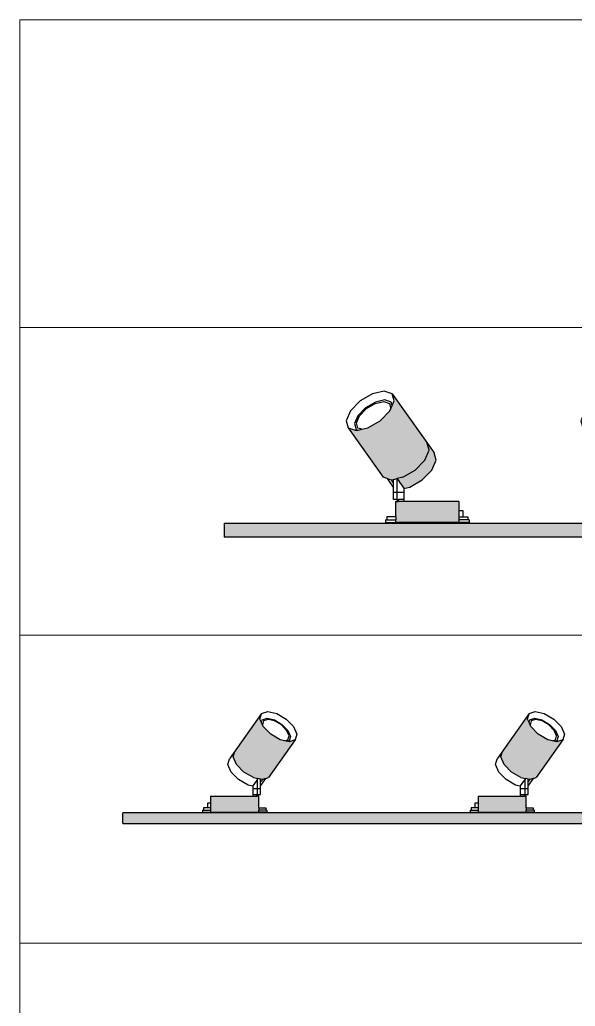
# Model space of a CAD drawing. Header units: millimetres. Extents: x 1464389 to 1998638, y -29162 to 256806.
# Drawn here: x 1821615 to 1822257, y 212248 to 213388 of the extents above; entities that cross this region are included whole.
import ezdxf

# ---------------------------------------------------------------- set-up
doc = ezdxf.new("R2010")
doc.units = ezdxf.units.MM
doc.header["$LTSCALE"] = 15
doc.layers.get('0').update_dxf_attribs({"lineweight": 5})
doc.layers.add('Edges', color=7, linetype='Continuous')
doc.layers.add('Hatch', color=252, linetype='Continuous', lineweight=15)

# ---------------------------------------------------------------- blocks, each defined once
blk = doc.blocks.new('Track Lighting fr')
at = {"layer": 'Hatch'}
h = blk.add_hatch(color=256, dxfattribs=at)
h.dxf.hatch_style = 1
h.paths.add_polyline_path([(5.248054120217326, 3.821727721436462), (2.748054120217326, 3.821727721436462), (2.748054120217326, 3.801727721439993), (2.994121091042521, 3.801727721439993), (3.08412110630131, 3.801727721439993), (3.494121075783732, 3.801727721439993), (3.584121136818888, 3.801727721439993), (3.994121136818888, 3.801727721439993), (4.084121136818888, 3.801727721439993), (4.494121136818888, 3.801727721439993), (4.584121136818888, 3.801727721439993), (4.994121014748576, 3.801727721439993), (5.084121014748575, 3.801727721439993), (5.248054120217326, 3.801727721439993)])
h = blk.add_hatch(color=219, dxfattribs=at)
h.dxf.hatch_style = 1
h.set_gradient(color1=(100, 33, 101), color2=(247, 242, 129), name='SPHERICAL')
h.paths.add_polyline_path([(5.248054120217326, 3.821727721436462), (2.748054120217326, 3.821727721436462), (2.748054120217326, 3.801727721439993), (2.994121091042521, 3.801727721439993), (3.08412110630131, 3.801727721439993), (3.494121075783732, 3.801727721439993), (3.584121136818888, 3.801727721439993), (3.994121136818888, 3.801727721439993), (4.084121136818888, 3.801727721439993), (4.494121136818888, 3.801727721439993), (4.584121136818888, 3.801727721439993), (4.994121014748576, 3.801727721439993), (5.084121014748575, 3.801727721439993), (5.248054120217326, 3.801727721439993)])
h = blk.add_hatch(color=219, dxfattribs=at)
h.dxf.hatch_style = 1
h.set_gradient(color1=(100, 33, 101), color2=(247, 242, 129), name='SPHERICAL')
h.paths.add_polyline_path([(3.08412110630131, 3.783727721439993), (3.08412110630131, 3.792727721439993), (3.08412110630131, 3.796727721439993), (3.08412110630131, 3.800727721439993), (2.994121091042521, 3.800727721439993), (2.994121091042521, 3.796727721439993), (2.994121091042521, 3.792727721439993), (2.994121091042521, 3.770727721439993), (2.997641091042521, 3.770727721439993), (3.08412110630131, 3.770727721439993)])
h.paths.add_polyline_path([(3.584121136818888, 3.792727721439993), (3.584121136818888, 3.796727721439993), (3.584121136818888, 3.800727721439993), (3.494121075783732, 3.800727721439993), (3.494121075783732, 3.796727721439993), (3.494121075783732, 3.792727721439993), (3.494121121560099, 3.792727721439993), (3.494121121560099, 3.770727721439993), (3.497641121560099, 3.770727721439993), (3.584121136818888, 3.770727721439993), (3.584121136818888, 3.783727721439993)])
h.paths.add_polyline_path([(4.084121136818888, 3.792727721439993), (4.084121136818888, 3.796727721439993), (4.084121136818888, 3.800727721439993), (3.994121136818888, 3.800727721439993), (3.994121136818888, 3.796727721439993), (3.994121136818888, 3.792727721439993), (3.994121121560099, 3.792727721439993), (3.994121121560099, 3.770727721439993), (3.997641121560099, 3.770727721439993), (4.084121136818888, 3.770727721439993), (4.084121136818888, 3.783727721439993)])
h.paths.add_polyline_path([(4.584121136818888, 3.792727721439993), (4.584121136818888, 3.796727721439993), (4.584121136818888, 3.800727721439993), (4.494121136818888, 3.800727721439993), (4.494121136818888, 3.796727721439993), (4.494121136818888, 3.792727721439993), (4.494121121560099, 3.792727721439993), (4.494121121560099, 3.770727721439993), (4.497641121560099, 3.770727721439993), (4.584121136818888, 3.770727721439993), (4.584121136818888, 3.783727721439993)])
h.paths.add_polyline_path([(5.084121014748575, 3.792727721439993), (5.084121014748575, 3.796727721439993), (5.084121014748575, 3.800727721439993), (4.994121014748576, 3.800727721439993), (4.994121014748576, 3.796727721439993), (4.994121014748576, 3.792727721439993), (4.994120999489786, 3.792727721439993), (4.994120999489786, 3.770727721439993), (4.997640999489786, 3.770727721439993), (5.084121014748575, 3.770727721439993), (5.084121014748575, 3.783727721439993)])
h = blk.add_hatch(color=219, dxfattribs=at)
h.dxf.hatch_style = 1
h.set_gradient(color1=(100, 33, 101), color2=(248, 215, 49), name='INVCYLINDER')
h.paths.add_polyline_path([(3.041799023781779, 3.697361975895559), (3.03558839145756, 3.711504111515676), (3.021799023781779, 3.725646247135794), (3.004125744973185, 3.735999007450735), (2.995714932595255, 3.737893691288626), (2.990903482043684, 3.738977561386563), (2.987304120217326, 3.739788382755911), (2.981572796975138, 3.737893691288626), (2.975841473732951, 3.735999007450735), (2.925841473732951, 3.665288329350149), (2.937304120217326, 3.66907769702593), (2.940112496059898, 3.668445060833307), (2.945134840447618, 3.66731368917595), (2.954125744973185, 3.665288329350149), (2.971799023781779, 3.654935561405813), (2.98558839145756, 3.640793425785696), (2.987066136967459, 3.637428474147596), (2.988920411235214, 3.633206134649375), (2.991799023781779, 3.626651290165579), (2.9887667667017, 3.616298537480032), (3.038766766701701, 3.687009215580618)])
h.paths.add_polyline_path([(3.535588421975138, 3.711504111515676), (3.521799054299357, 3.725646247135794), (3.504125775490763, 3.735999007450735), (3.495714963112833, 3.737893691288626), (3.490903512561263, 3.738977561386563), (3.487304150734904, 3.739788382755911), (3.481572827492716, 3.737893691288626), (3.475841504250529, 3.735999007450735), (3.425841504250529, 3.665288329350149), (3.437304150734904, 3.66907769702593), (3.440112526577476, 3.668445060833307), (3.445134870965196, 3.66731368917595), (3.454125775490763, 3.665288329350149), (3.471799054299357, 3.654935561405813), (3.485588421975138, 3.640793425785696), (3.487066167485037, 3.637428474147596), (3.488920441752792, 3.633206134649375), (3.491799054299357, 3.626651290165579), (3.488766797219279, 3.616298537480032), (3.538766797219279, 3.687009215580618), (3.541799054299357, 3.697361975895559)])
h.paths.add_polyline_path([(4.038766797219277, 3.687009215580616), (4.041799054299357, 3.697361975895559), (4.035588421975138, 3.711504111515676), (4.021799054299356, 3.725646247135794), (4.004125775490763, 3.735999007450735), (3.995714963112833, 3.737893691288626), (3.990903512561262, 3.738977561386563), (3.987304150734904, 3.739788382755911), (3.981572827492716, 3.737893691288626), (3.975841504250528, 3.735999007450735), (3.925841504250529, 3.665288329350149), (3.937304150734903, 3.66907769702593), (3.940112526577476, 3.668445060833307), (3.945134870965196, 3.66731368917595), (3.954125775490763, 3.665288329350149), (3.971799054299357, 3.654935561405813), (3.985588421975137, 3.640793425785696), (3.987066167485037, 3.637428474147596), (3.988920441752792, 3.633206134649375), (3.991799054299356, 3.626651290165579), (3.988766797219278, 3.616298537480032)])
h.paths.add_polyline_path([(4.541799054299357, 3.697361975895559), (4.535588421975138, 3.711504111515677), (4.521799054299358, 3.725646247135794), (4.504125775490763, 3.735999007450735), (4.495714963112833, 3.737893691288626), (4.490903512561262, 3.738977561386563), (4.487304150734904, 3.739788382755911), (4.481572827492716, 3.737893691288626), (4.475841504250528, 3.735999007450735), (4.425841504250529, 3.665288329350149), (4.437304150734903, 3.66907769702593), (4.440112526577476, 3.668445060833307), (4.445134870965196, 3.66731368917595), (4.454125775490763, 3.665288329350149), (4.471799054299357, 3.654935561405813), (4.485588421975137, 3.640793425785696), (4.487066167485037, 3.637428474147596), (4.488920441752792, 3.633206134649375), (4.491799054299356, 3.626651290165579), (4.488766797219278, 3.616298537480032), (4.538766797219277, 3.687009215580616)])
h.paths.add_polyline_path([(5.041798932229044, 3.697361975895559), (5.035588299904825, 3.711504111515676), (5.021798932229044, 3.725646247135794), (5.00412565342045, 3.735999007450735), (4.995714841042521, 3.737893691288626), (4.990903390490949, 3.738977561386563), (4.987304028664591, 3.739788382755911), (4.981572705422403, 3.737893691288626), (4.975841382180215, 3.735999007450735), (4.925841382180216, 3.665288329350149), (4.93730402866459, 3.66907769702593), (4.940112404507163, 3.668445060833307), (4.945134748894883, 3.66731368917595), (4.95412565342045, 3.665288329350149), (4.971798932229045, 3.654935561405813), (4.985588299904824, 3.640793425785696), (4.987066045414724, 3.637428474147596), (4.988920319682479, 3.633206134649375), (4.991798932229043, 3.626651290165579), (4.988766675148965, 3.616298537480032), (5.038766675148965, 3.687009215580616)])
at = {"layer": 'Edges'}
for p, q in [((5.248054120217326, 3.821727721436462), (2.748054120217326, 3.821727721436462)), ((5.248054120217326, 3.821727721436462), (5.248054120217326, 3.801727721439993)), ((4.084121136818888, 3.801727721439993), (4.494121136818888, 3.801727721439993)), ((4.479121136818888, 3.800727721439993), (4.494121136818888, 3.800727721439993)), ((4.479121136818888, 3.800727721439993), (4.494121136818888, 3.800727721439993)), ((4.479121152077677, 3.796727721439993), (4.479121152077677, 3.800727721439993)), ((4.494121136818888, 3.801727721439993), (4.494121136818888, 3.800727721439993)), ((4.494121136818888, 3.801727721439993), (4.584121136818888, 3.801727721439993)), ((4.494121136818888, 3.801727721439993), (4.494121136818888, 3.800727721439993)), ((4.494121136818888, 3.801727721439993), (4.584121136818888, 3.801727721439993)), ((4.494121136818888, 3.800727721439993), (4.494121136818888, 3.796727721439993)), ((4.584121136818888, 3.800727721439993), (4.494121136818888, 3.800727721439993)), ((4.494121136818888, 3.800727721439993), (4.494121136818888, 3.796727721439993)), ((4.584121136818888, 3.800727721439993), (4.494121136818888, 3.800727721439993)), ((4.584121136818888, 3.800727721439993), (4.584121136818888, 3.801727721439993)), ((4.584121136818888, 3.801727721439993), (4.994121014748576, 3.801727721439993)), ((4.584121136818888, 3.800727721439993), (4.584121136818888, 3.801727721439993)), ((4.584121136818888, 3.796727721439993), (4.584121136818888, 3.800727721439993)), ((4.599121136818888, 3.800727721439993), (4.584121136818888, 3.800727721439993)), ((4.584121136818888, 3.796727721439993), (4.584121136818888, 3.800727721439993)), ((4.599121136818888, 3.800727721439993), (4.584121136818888, 3.800727721439993)), ((4.599121136818888, 3.796727721439993), (4.599121136818888, 3.800727721439993)), ((4.979121014748576, 3.800727721439993), (4.994121014748576, 3.800727721439993)), ((4.979121014748575, 3.800727721439993), (4.994121014748576, 3.800727721439993)), ((4.979121030007364, 3.796727721439993), (4.979121030007364, 3.800727721439993)), ((4.994121014748576, 3.801727721439993), (4.994121014748576, 3.800727721439993)), ((4.994121014748576, 3.801727721439993), (5.084121014748575, 3.801727721439993)), ((4.994121014748576, 3.801727721439993), (4.994121014748576, 3.800727721439993)), ((4.994121014748576, 3.801727721439993), (5.084121014748575, 3.801727721439993)), ((4.994121014748576, 3.800727721439993), (4.994121014748576, 3.796727721439993)), ((5.084121014748575, 3.800727721439993), (4.994121014748576, 3.800727721439993)), ((4.994121014748576, 3.800727721439993), (4.994121014748576, 3.796727721439993)), ((5.084121014748575, 3.800727721439993), (4.994121014748576, 3.800727721439993)), ((5.084121014748575, 3.801727721439993), (5.248054120217326, 3.801727721439993)), ((5.084121014748575, 3.800727721439993), (5.084121014748575, 3.801727721439993)), ((5.084121014748575, 3.800727721439993), (5.084121014748575, 3.801727721439993)), ((5.084121014748575, 3.796727721439993), (5.084121014748575, 3.800727721439993)), ((5.099121014748576, 3.800727721439993), (5.084121014748575, 3.800727721439993)), ((5.084121014748575, 3.796727721439993), (5.084121014748575, 3.800727721439993)), ((5.099121014748575, 3.800727721439993), (5.084121014748575, 3.800727721439993)), ((5.099121014748575, 3.796727721439993), (5.099121014748575, 3.800727721439993)), ((4.479121136818888, 3.796727721439993), (4.494121136818888, 3.796727721439993)), ((4.479121136818888, 3.796727721439993), (4.494121136818888, 3.796727721439993)), ((4.494121136818888, 3.792727721439993), (4.481121136818888, 3.792727721439993)), ((4.494121136818888, 3.792727721439993), (4.481121136818889, 3.792727721439993)), ((4.481121152077677, 3.792727721439993), (4.481121152077677, 3.796727721439993)), ((4.494121121560099, 3.792727721439993), (4.494121121560099, 3.770727721439993)), ((4.494121136818888, 3.792727721439993), (4.494121136818888, 3.796727721439993)), ((4.494121136818888, 3.792727721439993), (4.494121136818888, 3.796727721439993)), ((4.584121136818888, 3.792727721439993), (4.584121136818888, 3.796727721439993)), ((4.599121136818888, 3.796727721439993), (4.584121136818888, 3.796727721439993)), ((4.584121136818888, 3.792727721439993), (4.584121136818888, 3.796727721439993)), ((4.599121136818888, 3.796727721439993), (4.584121136818888, 3.796727721439993)), ((4.584121136818888, 3.792727721439993), (4.590121136818889, 3.792727721439993)), ((4.584121136818888, 3.783727721439993), (4.584121136818888, 3.792727721439993)), ((4.584121136818888, 3.792727721439993), (4.590121136818888, 3.792727721439993)), ((4.584121136818888, 3.783727721439993), (4.590121136818888, 3.783727721439993)), ((4.584121136818888, 3.770727721439993), (4.584121136818888, 3.783727721439993)), ((4.590121136818889, 3.792727721439993), (4.597121136818888, 3.792727721439993)), ((4.590121136818888, 3.783727721439993), (4.590121136818888, 3.792727721439993)), ((4.590121136818888, 3.792727721439993), (4.597121136818888, 3.792727721439993)), ((4.597121136818888, 3.792727721439993), (4.597121136818888, 3.796727721439993)), ((4.979121014748576, 3.796727721439993), (4.994121014748576, 3.796727721439993)), ((4.979121014748575, 3.796727721439993), (4.994121014748576, 3.796727721439993)), ((4.994121014748576, 3.792727721439993), (4.981121014748576, 3.792727721439993)), ((4.994121014748576, 3.792727721439993), (4.981121014748576, 3.792727721439993)), ((4.981121030007364, 3.792727721439993), (4.981121030007364, 3.796727721439993)), ((4.994120999489786, 3.792727721439993), (4.994120999489786, 3.770727721439993)), ((4.994121014748576, 3.792727721439993), (4.994121014748576, 3.796727721439993)), ((4.994121014748576, 3.792727721439993), (4.994121014748576, 3.796727721439993)), ((5.084121014748575, 3.792727721439993), (5.084121014748575, 3.796727721439993)), ((5.099121014748576, 3.796727721439993), (5.084121014748575, 3.796727721439993)), ((5.084121014748575, 3.792727721439993), (5.084121014748575, 3.796727721439993)), ((5.099121014748575, 3.796727721439993), (5.084121014748575, 3.796727721439993)), ((5.084121014748575, 3.792727721439993), (5.090121014748576, 3.792727721439993)), ((5.084121014748575, 3.783727721439993), (5.084121014748575, 3.792727721439993)), ((5.084121014748575, 3.792727721439993), (5.090121014748575, 3.792727721439993)), ((5.084121014748575, 3.783727721439993), (5.090121014748575, 3.783727721439993)), ((5.084121014748575, 3.770727721439993), (5.084121014748575, 3.783727721439993)), ((5.090121014748576, 3.792727721439993), (5.097121014748575, 3.792727721439993)), ((5.090121014748575, 3.783727721439993), (5.090121014748575, 3.792727721439993)), ((5.090121014748575, 3.792727721439993), (5.097121014748575, 3.792727721439993)), ((5.097121014748575, 3.792727721439993), (5.097121014748575, 3.796727721439993)), ((4.490857068215371, 3.767727721439993), (4.490857068215372, 3.751799208334411)), ((4.496160367165567, 3.767727721439993), (4.490857068215372, 3.767727721439993)), ((4.494121121560099, 3.770727721439993), (4.498121121560098, 3.767727721439993)), ((4.494121121560099, 3.770727721439993), (4.497641121560099, 3.770727721439993)), ((4.496160367165567, 3.767727721439993), (4.496160367165567, 3.757222724186575)), ((4.496160367165567, 3.767727721439993), (4.498121121560098, 3.767727721439993)), ((4.497641121560099, 3.770727721439993), (4.498121121560098, 3.767727721439993)), ((4.584121136818888, 3.770727721439993), (4.497641121560099, 3.770727721439993)), ((4.505345959816935, 3.767727721439993), (4.498121121560098, 3.767727721439993)), ((4.505345959816935, 3.751513956660381), (4.505345959816935, 3.770727721439993)), ((4.990856946145058, 3.767727721439993), (4.990856946145059, 3.751799208334411)), ((4.996160245095254, 3.767727721439993), (4.990856946145059, 3.767727721439993)), ((4.994120999489786, 3.770727721439993), (4.998120999489785, 3.767727721439993)), ((4.994120999489786, 3.770727721439993), (4.997640999489786, 3.770727721439993)), ((4.996160245095254, 3.767727721439993), (4.996160245095254, 3.757222724186575)), ((4.996160245095254, 3.767727721439993), (4.998120999489785, 3.767727721439993)), ((4.997640999489786, 3.770727721439993), (4.998120999489785, 3.767727721439993)), ((5.084121014748575, 3.770727721439993), (4.997640999489786, 3.770727721439993)), ((5.005345837746622, 3.767727721439993), (4.998120999489785, 3.767727721439993)), ((5.005345837746622, 3.751513956660381), (5.005345837746622, 3.770727721439993)), ((4.481572827492716, 3.737893691288626), (4.490857068215372, 3.751023590431588)), ((4.488483079394096, 3.742263259159719), (4.490857068215372, 3.743653905779685)), ((4.490857068215372, 3.757222724186575), (4.496160367165567, 3.757222724186575)), ((4.490857068215372, 3.751799208334411), (4.490857068215372, 3.751023590431588)), ((4.490857068215372, 3.751023590431588), (4.490857068215372, 3.743653905779685)), ((4.490857068215372, 3.743653905779685), (4.490857068215372, 3.739222724186575)), ((4.496160367165567, 3.757222724186575), (4.496160367165567, 3.739222724186575)), ((4.496160367165567, 3.757222724186575), (4.505345959816935, 3.757222724186575)), ((4.497782304999223, 3.740817349760525), (4.499228215329424, 3.742862172638795)), ((4.499228215329424, 3.742862172638795), (4.505345959816935, 3.751513956660381)), ((4.505345959816935, 3.751513956660381), (4.505714978371622, 3.752035826908743)), ((4.505714978371622, 3.752035826908743), (4.514125775490763, 3.750141143070852)), ((4.514125775490763, 3.750141143070852), (4.531799054299356, 3.739788382755911)), ((4.981572705422403, 3.737893691288626), (4.990856946145059, 3.751023590431588)), ((4.988482957323783, 3.742263259159719), (4.990856946145059, 3.743653905779685)), ((4.990856946145059, 3.757222724186575), (4.996160245095254, 3.757222724186575)), ((4.990856946145059, 3.751799208334411), (4.990856946145059, 3.751023590431588)), ((4.990856946145059, 3.751023590431588), (4.990856946145059, 3.743653905779685)), ((4.990856946145059, 3.743653905779685), (4.990856946145059, 3.739222724186575)), ((4.996160245095254, 3.757222724186575), (4.996160245095254, 3.739222724186575)), ((4.996160245095254, 3.757222724186575), (5.005345837746622, 3.757222724186575)), ((4.99778218292891, 3.740817349760525), (4.999228093259111, 3.742862172638795)), ((4.999228093259111, 3.742862172638795), (5.005345837746622, 3.751513956660381)), ((5.005345837746622, 3.751513956660381), (5.005714856301309, 3.752035826908743)), ((5.005714856301309, 3.752035826908743), (5.01412565342045, 3.750141143070852)), ((5.01412565342045, 3.750141143070852), (5.031798932229044, 3.739788382755911)), ((4.425841504250529, 3.665288329350149), (4.475841504250528, 3.735999007450735)), ((4.481572827492716, 3.737893691288626), (4.475841504250528, 3.735999007450735)), ((4.481572827492716, 3.737893691288626), (4.487304150734904, 3.739788382755911)), ((4.487304150734904, 3.739788382755911), (4.487730105827629, 3.739692428665095)), ((4.487730105827629, 3.739692428665095), (4.488483079394096, 3.742263259159719)), ((4.487730105827629, 3.739692428665095), (4.490903512561262, 3.738977561386563)), ((4.490857068215372, 3.739222724186575), (4.490903512561262, 3.738977561386563)), ((4.490903512561262, 3.738977561386563), (4.495714963112833, 3.737893691288626)), ((4.495714963112833, 3.737893691288626), (4.49626482754788, 3.738671315843376)), ((4.504125775490763, 3.735999007450735), (4.495714963112833, 3.737893691288626)), ((4.49626482754788, 3.738671315843376), (4.496160367165567, 3.739222724186575)), ((4.49626482754788, 3.738671315843376), (4.497782304999223, 3.740817349760525)), ((4.504125775490763, 3.735999007450735), (4.521799054299357, 3.725646247135794)), ((4.521799054299357, 3.725646247135794), (4.535588421975138, 3.711504111515676)), ((4.531799054299356, 3.739788382755911), (4.545588421975138, 3.725646247135794)), ((4.545588421975138, 3.725646247135794), (4.551799054299357, 3.711504111515676)), ((4.925841382180216, 3.665288329350149), (4.975841382180215, 3.735999007450735)), ((4.981572705422403, 3.737893691288626), (4.975841382180215, 3.735999007450735)), ((4.981572705422403, 3.737893691288626), (4.987304028664591, 3.739788382755911)), ((4.987304028664591, 3.739788382755911), (4.987729983757316, 3.739692428665095)), ((4.987729983757316, 3.739692428665095), (4.988482957323783, 3.742263259159719)), ((4.987729983757316, 3.739692428665095), (4.990903390490949, 3.738977561386563)), ((4.990856946145059, 3.739222724186575), (4.990903390490949, 3.738977561386563)), ((4.990903390490949, 3.738977561386563), (4.995714841042521, 3.737893691288626)), ((4.995714841042521, 3.737893691288626), (4.996264705477567, 3.738671315843376)), ((5.00412565342045, 3.735999007450735), (4.995714841042521, 3.737893691288626)), ((4.996264705477567, 3.738671315843376), (4.996160245095254, 3.739222724186575)), ((4.996264705477567, 3.738671315843376), (4.99778218292891, 3.740817349760525)), ((5.00412565342045, 3.735999007450735), (5.021798932229044, 3.725646247135794)), ((5.021798932229044, 3.725646247135794), (5.035588299904825, 3.711504111515676)), ((5.031798932229044, 3.739788382755911), (5.045588299904825, 3.725646247135794)), ((5.045588299904825, 3.725646247135794), (5.051798932229044, 3.711504111515676)), ((4.535588421975138, 3.711504111515676), (4.541799054299357, 3.697361975895559)), ((4.551799054299357, 3.711504111515676), (4.548766797219279, 3.701151351200735)), ((5.035588299904825, 3.711504111515676), (5.041798932229044, 3.697361975895559)), ((5.051798932229044, 3.711504111515676), (5.048766675148966, 3.701151351200735)), ((4.488766797219278, 3.616298537480032), (4.548766797219279, 3.701151351200735)), ((4.541799054299357, 3.697361975895559), (4.538766797219278, 3.687009215580618)), ((4.988766675148965, 3.616298537480032), (5.048766675148966, 3.701151351200735)), ((5.041798932229044, 3.697361975895559), (5.038766675148965, 3.687009215580618)), ((4.425841504250529, 3.665288329350149), (4.437304150734903, 3.66907769702593)), ((4.437304150734903, 3.66907769702593), (4.440112526577476, 3.668445060833307)), ((4.925841382180216, 3.665288329350149), (4.93730402866459, 3.66907769702593)), ((4.93730402866459, 3.66907769702593), (4.940112404507163, 3.668445060833307)), ((4.42280924717045, 3.654935561405813), (4.425841504250529, 3.665288329350149)), ((4.429019879494669, 3.640793425785696), (4.42280924717045, 3.654935561405813)), ((4.434708233986856, 3.659178206669485), (4.437134030495645, 3.667460417973196)), ((4.439676739846232, 3.647864501225149), (4.434708233986856, 3.659178206669485)), ((4.437134030495645, 3.667460417973196), (4.440112526577476, 3.668445060833307)), ((4.43965104404545, 3.665500823246634), (4.437467831765177, 3.658046843754446)), ((4.437467831765177, 3.658046843754446), (4.441939480935098, 3.647864501225149)), ((4.445134870965196, 3.66731368917595), (4.43965104404545, 3.665500823246634)), ((4.440112526577476, 3.668445060833307), (4.445134870965196, 3.66731368917595)), ((4.445134870965196, 3.66731368917595), (4.454125775490763, 3.665288329350149)), ((4.454125775490763, 3.665288329350149), (4.471799054299357, 3.654935561405813)), ((4.471799054299357, 3.654935561405813), (4.485588421975137, 3.640793425785696)), ((4.922809125100137, 3.654935561405813), (4.925841382180216, 3.665288329350149)), ((4.929019757424356, 3.640793425785696), (4.922809125100137, 3.654935561405813)), ((4.934708111916543, 3.659178206669485), (4.937133908425333, 3.667460417973196)), ((4.939676617775919, 3.647864501225149), (4.934708111916543, 3.659178206669485)), ((4.937133908425333, 3.667460417973196), (4.940112404507163, 3.668445060833307)), ((4.939650921975137, 3.665500823246634), (4.937467709694864, 3.658046843754446)), ((4.937467709694864, 3.658046843754446), (4.941939358864786, 3.647864501225149)), ((4.945134748894883, 3.66731368917595), (4.939650921975137, 3.665500823246634)), ((4.940112404507163, 3.668445060833307), (4.945134748894883, 3.66731368917595)), ((4.945134748894883, 3.66731368917595), (4.95412565342045, 3.665288329350149)), ((4.95412565342045, 3.665288329350149), (4.971798932229044, 3.654935561405813)), ((4.971798932229044, 3.654935561405813), (4.985588299904824, 3.640793425785696)), ((4.44280924717045, 3.626651290165579), (4.429019879494669, 3.640793425785696)), ((4.450708233986857, 3.636550795780813), (4.439676739846232, 3.647864501225149)), ((4.441939480935098, 3.647864501225149), (4.451867825661662, 3.637682158695852)), ((4.464846844826701, 3.628268584477102), (4.450708233986857, 3.636550795780813)), ((4.451867825661662, 3.637682158695852), (4.464592572365763, 3.630228179203665)), ((4.484957257424357, 3.630228179203665), (4.487066167485037, 3.637428474147596)), ((4.485588421975137, 3.640793425785696), (4.487066167485037, 3.637428474147596)), ((4.487066167485037, 3.637428474147596), (4.488920441752792, 3.633206134649375)), ((4.488920441752792, 3.633206134649375), (4.487474270974161, 3.628268584477102)), ((4.488920441752792, 3.633206134649375), (4.491799054299356, 3.626651290165579)), ((4.942809125100137, 3.626651290165579), (4.929019757424356, 3.640793425785696)), ((4.950708111916544, 3.636550795780813), (4.939676617775919, 3.647864501225149)), ((4.941939358864786, 3.647864501225149), (4.951867703591349, 3.637682158695852)), ((4.964846722756388, 3.628268584477102), (4.950708111916544, 3.636550795780813)), ((4.951867703591349, 3.637682158695852), (4.96459245029545, 3.630228179203665)), ((4.984957135354044, 3.630228179203665), (4.987066045414724, 3.637428474147596)), ((4.985588299904824, 3.640793425785696), (4.987066045414724, 3.637428474147596)), ((4.987066045414724, 3.637428474147596), (4.988920319682479, 3.633206134649375)), ((4.988920319682479, 3.633206134649375), (4.987474148903848, 3.628268584477102)), ((4.988920319682479, 3.633206134649375), (4.991798932229043, 3.626651290165579)), ((4.460482525979044, 3.616298537480032), (4.44280924717045, 3.626651290165579)), ((4.477304150734904, 3.612509154545462), (4.460482525979044, 3.616298537480032)), ((4.464592572365763, 3.630228179203665), (4.476704144631388, 3.627499831425344)), ((4.478304150734903, 3.625237090336477), (4.464846844826701, 3.628268584477102)), ((4.476704144631388, 3.627499831425344), (4.484957257424357, 3.630228179203665)), ((4.488766797219278, 3.616298537480032), (4.477304150734904, 3.612509154545462)), ((4.487474270974161, 3.628268584477102), (4.478304150734903, 3.625237090336477)), ((4.491799054299356, 3.626651290165579), (4.488766797219278, 3.616298537480032)), ((4.960482403908731, 3.616298537480032), (4.942809125100137, 3.626651290165579)), ((4.977304028664591, 3.612509154545462), (4.960482403908731, 3.616298537480032)), ((4.96459245029545, 3.630228179203665), (4.976704022561075, 3.627499831425344)), ((4.97830402866459, 3.625237090336477), (4.964846722756388, 3.628268584477102)), ((4.976704022561075, 3.627499831425344), (4.984957135354044, 3.630228179203665)), ((4.988766675148965, 3.616298537480032), (4.977304028664591, 3.612509154545462)), ((4.987474148903848, 3.628268584477102), (4.97830402866459, 3.625237090336477)), ((4.991798932229043, 3.626651290165579), (4.988766675148965, 3.616298537480032))]:
    blk.add_line(p, q, dxfattribs=at)
blk = doc.blocks.new('251')
at = {"layer": 'Hatch'}
h = blk.add_hatch(color=219, dxfattribs=at)
h.dxf.hatch_style = 1
h.set_gradient(color1=(100, 33, 101), color2=(255, 255, 0), name='INVCYLINDER')
h.paths.add_polyline_path([(-158153.4003877062, 83386.07992234919), (-158153.4003877062, 83386.88487888128), (-158153.4003877062, 83387.24263733998), (-158153.4003877062, 83387.60039579775), (-158161.4499543849, 83387.60039579775), (-158161.4499543849, 83387.24263733998), (-158161.4499543849, 83386.88487888128), (-158161.4499543849, 83384.91720736027), (-158161.1351269409, 83384.91720736027), (-158153.4003877062, 83384.91720736027)])
h.paths.add_polyline_path([(-158123.3426791672, 83386.07992234919), (-158123.3426791672, 83386.88487888128), (-158123.3426791672, 83387.24263733998), (-158123.3426791672, 83387.60039579775), (-158131.39224994, 83387.60039579775), (-158131.39224994, 83387.24263733998), (-158131.39224994, 83386.88487888128), (-158131.392245844, 83386.88487888128), (-158131.392245844, 83384.91720736027), (-158131.0774184018, 83384.91720736027), (-158123.3426791672, 83384.91720736027)])
h.paths.add_polyline_path([(-158093.2849692591, 83386.88487888128), (-158093.2849692591, 83387.24263733998), (-158093.2849692591, 83387.60039579775), (-158101.3345345743, 83387.60039579775), (-158101.3345345743, 83387.24263733998), (-158101.3345345743, 83386.88487888128), (-158101.3345359378, 83386.88487888128), (-158101.3345359378, 83384.91720736027), (-158101.0197084956, 83384.91720736027), (-158093.2849692591, 83384.91720736027), (-158093.2849692591, 83386.07992234919)])
h.paths.add_polyline_path([(-158072.6184188873, 83389.47862770408), (-158183.4580894243, 83389.47862770408), (-158183.4580894243, 83387.68983541336), (-158162.7915458735, 83387.68983541336), (-158161.4499543849, 83387.68983541336), (-158153.4003877062, 83387.68983541336), (-158116.7301484477, 83387.68983541336), (-158101.3345413972, 83387.68983541336), (-158072.6184188873, 83387.68983541336)])
h.paths.add_polyline_path([(-158157.4568623626, 83377.42945645853), (-158157.1856584568, 83378.35540335346), (-158157.7411350161, 83379.62027051207), (-158158.9744507484, 83380.8851376716), (-158160.5551419947, 83381.81108456478), (-158161.3074018117, 83381.98054435756), (-158161.7377360947, 83382.07748528104), (-158162.0596616301, 83382.15000483161), (-158162.5722689722, 83381.98054435756), (-158163.0848763138, 83381.81108456478), (-158167.5568570439, 83375.48674876709), (-158166.5316423606, 83375.82566835172), (-158166.2804623079, 83375.76908561494), (-158165.8312657606, 83375.66789617017), (-158165.0271227229, 83375.48674876709), (-158163.4464314785, 83374.56080119219), (-158162.213115748, 83373.29593403172), (-158162.0809467603, 83372.99497405533), (-158161.9151011836, 83372.61732963752), (-158161.6576391868, 83372.03106687311), (-158161.9288430922, 83371.10512066167)])
h.paths.add_polyline_path([(-158127.3991538196, 83377.42945645927), (-158127.127949914, 83378.35540335346), (-158127.683426477, 83379.62027051207), (-158128.9167422093, 83380.8851376716), (-158130.4974334538, 83381.81108456478), (-158131.2496932689, 83381.98054435756), (-158131.6800275519, 83382.07748528104), (-158132.0019530901, 83382.1500048313), (-158132.5145604294, 83381.98054435756), (-158133.027167771, 83381.81108456478), (-158137.4991485029, 83375.48674876709), (-158136.4739338178, 83375.82566835172), (-158136.2227537651, 83375.76908561494), (-158135.7735572178, 83375.66789617017), (-158134.9694141839, 83375.48674876709), (-158133.3887229376, 83374.56080119219), (-158132.1554072071, 83373.29593403172), (-158132.0232382175, 83372.99497405533), (-158131.8573926426, 83372.61732963752), (-158131.5999306459, 83372.03106687311), (-158131.8711345512, 83371.10512066167)])
h.paths.add_polyline_path([(-158097.3414439122, 83377.42945646303), (-158097.0702400077, 83378.35540335346), (-158097.6257165708, 83379.62027051207), (-158098.8590323012, 83380.8851376716), (-158100.4397235475, 83381.81108456478), (-158101.1919833664, 83381.98054435756), (-158101.6223176494, 83382.07748528104), (-158101.9442431828, 83382.15000483165), (-158102.4568505231, 83381.98054435756), (-158102.9694578666, 83381.81108456478), (-158107.4414385967, 83375.48674876709), (-158106.4162239134, 83375.82566835172), (-158106.1650438607, 83375.76908561494), (-158105.7158473115, 83375.66789617017), (-158104.9117042776, 83375.48674876709), (-158103.3310130313, 83374.56080119219), (-158102.0976973027, 83373.29593403172), (-158101.9655283131, 83372.99497405533), (-158101.7996827364, 83372.61732963752), (-158101.5422207396, 83372.03106687311), (-158101.813424645, 83371.10512066167)])
h = blk.add_hatch(color=219, dxfattribs=at)
h.dxf.hatch_style = 1
h.set_gradient(color1=(100, 33, 101), color2=(255, 255, 0), name='INVCYLINDER')
h.paths.add_polyline_path([(-158158.0800546017, 83382.15000483207), (-158159.660745848, 83383.07595172524), (-158160.4130043015, 83383.2454115171), (-158160.4460091796, 83383.19873564318), (-158160.9931778871, 83382.42492341436), (-158161.1224995498, 83382.24203524366), (-158161.2582221497, 83382.05009479728), (-158161.3074018117, 83381.98054435756), (-158160.5551419947, 83381.81108456478), (-158158.9744507484, 83380.8851376716), (-158157.7411350161, 83379.62027051207), (-158157.1856584568, 83378.35540335346), (-158157.4568623626, 83377.42945645853), (-158156.5624662153, 83378.69432361983), (-158156.29126231, 83379.62027051207), (-158156.846738873, 83380.8851376716)])
h.paths.add_polyline_path([(-158126.7890303303, 83380.8851376716), (-158128.0223460626, 83382.15000483207), (-158129.603037307, 83383.07595172524), (-158130.3552957587, 83383.2454115171), (-158130.3883006368, 83383.19873564318), (-158130.9354693461, 83382.42492341436), (-158131.0647910088, 83382.24203524366), (-158131.2005136069, 83382.05009479728), (-158131.2496932689, 83381.98054435756), (-158130.4974334538, 83381.81108456478), (-158128.9167422093, 83380.8851376716), (-158127.683426477, 83379.62027051207), (-158127.127949914, 83378.35540335346), (-158127.3991538196, 83377.42945645927), (-158126.5047576725, 83378.69432361983), (-158126.2335537709, 83379.62027051207)])
h.paths.add_polyline_path([(-158097.9646361545, 83382.15000483207), (-158099.5453274008, 83383.07595172524), (-158100.2975858543, 83383.2454115171), (-158100.3305907324, 83383.19873564318), (-158100.8777594417, 83382.42492341436), (-158101.0070811026, 83382.24203524366), (-158101.1428037006, 83382.05009479728), (-158101.1919833664, 83381.98054435756), (-158100.4397235475, 83381.81108456478), (-158098.8590323012, 83380.8851376716), (-158097.6257165708, 83379.62027051207), (-158097.0702400077, 83378.35540335346), (-158097.3414439122, 83377.42945646303), (-158096.4470477682, 83378.69432361983), (-158096.1758438647, 83379.62027051207), (-158096.7313204259, 83380.8851376716)])
for p, q in [((-158072.6184188873, 83389.47862770408), (-158072.6184188873, 83387.68983541336)), ((-158183.4580894243, 83387.68983541336), (-158162.7915458735, 83387.68983541336)), ((-158152.0587934889, 83387.68983541336), (-158131.39224994, 83387.68983541336)), ((-158122.0010849461, 83387.68983541336), (-158101.3345413972, 83387.68983541336)), ((-158097.9478239194, 83387.68983541336), (-158072.6184188873, 83387.68983541336))]:
    blk.add_line(p, q)
at = {"layer": 'Edges'}
for p, q in [((-158072.6184188873, 83389.47862770408), (-158183.4580894243, 83389.47862770408)), ((-158183.4580894243, 83387.68983541336), (-158183.4580894243, 83389.47862770408)), ((-158183.4580894243, 83387.68983541336), (-158161.4499543849, 83387.68983541336)), ((-158162.7915458735, 83387.60039579775), (-158161.4499543849, 83387.60039579775)), ((-158162.7915458735, 83387.24263733998), (-158162.7915458735, 83387.60039579775)), ((-158162.7915458735, 83387.24263733998), (-158161.4499543849, 83387.24263733998)), ((-158162.6126666479, 83386.88487888128), (-158162.6126666479, 83387.24263733998)), ((-158161.4499543849, 83386.88487888128), (-158162.6126666479, 83386.88487888128)), ((-158161.4499543849, 83387.68983541336), (-158161.4499543849, 83387.60039579775)), ((-158161.4499543849, 83387.68983541336), (-158153.4003877062, 83387.68983541336)), ((-158161.4499543849, 83387.60039579775), (-158161.4499543849, 83387.24263733998)), ((-158153.4003877062, 83387.60039579775), (-158161.4499543849, 83387.60039579775)), ((-158161.4499543849, 83386.88487888128), (-158161.4499543849, 83387.24263733998)), ((-158161.4499543849, 83386.88487888128), (-158161.4499543849, 83384.91720736027)), ((-158153.4003877062, 83387.68983541336), (-158116.7301484477, 83387.68983541336)), ((-158153.4003877062, 83387.60039579775), (-158153.4003877062, 83387.68983541336)), ((-158153.4003877062, 83387.24263733998), (-158153.4003877062, 83387.60039579775)), ((-158152.0587934889, 83387.60039579775), (-158153.4003877062, 83387.60039579775)), ((-158153.4003877062, 83386.88487888128), (-158153.4003877062, 83387.24263733998)), ((-158152.0587934889, 83387.24263733998), (-158153.4003877062, 83387.24263733998)), ((-158153.4003877062, 83386.07992234919), (-158153.4003877062, 83386.88487888128)), ((-158153.4003877062, 83386.88487888128), (-158152.86375002, 83386.88487888128)), ((-158152.86375002, 83386.07992234919), (-158152.86375002, 83386.88487888128)), ((-158152.86375002, 83386.88487888128), (-158152.2376727164, 83386.88487888128)), ((-158152.2376727164, 83386.88487888128), (-158152.2376727164, 83387.24263733998)), ((-158152.0587934889, 83387.24263733998), (-158152.0587934889, 83387.60039579775)), ((-158132.7338386979, 83387.60039579775), (-158131.39224994, 83387.60039579775)), ((-158132.7338386979, 83387.24263733998), (-158131.39224994, 83387.24263733998)), ((-158132.7338373344, 83387.24263733998), (-158132.7338373344, 83387.60039579775)), ((-158131.39224994, 83386.88487888128), (-158132.5549594704, 83386.88487888128)), ((-158132.5549581051, 83386.88487888128), (-158132.5549581051, 83387.24263733998)), ((-158131.39224994, 83387.68983541336), (-158131.39224994, 83387.60039579775)), ((-158131.39224994, 83387.68983541336), (-158123.3426791672, 83387.68983541336)), ((-158131.39224994, 83387.60039579775), (-158131.39224994, 83387.24263733998)), ((-158123.3426791672, 83387.60039579775), (-158131.39224994, 83387.60039579775)), ((-158131.39224994, 83386.88487888128), (-158131.39224994, 83387.24263733998)), ((-158131.392245844, 83386.88487888128), (-158131.392245844, 83384.91720736027)), ((-158123.3426791672, 83387.60039579775), (-158123.3426791672, 83387.68983541336)), ((-158123.3426791672, 83387.24263733998), (-158123.3426791672, 83387.60039579775)), ((-158122.0010849461, 83387.60039579775), (-158123.3426791672, 83387.60039579775)), ((-158123.3426791672, 83386.88487888128), (-158123.3426791672, 83387.24263733998)), ((-158122.0010849461, 83387.24263733998), (-158123.3426791672, 83387.24263733998)), ((-158123.3426791672, 83386.07992234919), (-158123.3426791672, 83386.88487888128)), ((-158123.3426791672, 83386.88487888128), (-158122.8060414772, 83386.88487888128)), ((-158122.8060414772, 83386.07992234919), (-158122.8060414772, 83386.88487888128)), ((-158122.8060414772, 83386.88487888128), (-158122.1799641754, 83386.88487888128)), ((-158122.1799641754, 83387.24263733998), (-158122.1799641754, 83386.88487888128)), ((-158122.0010849461, 83387.24263733998), (-158122.0010849461, 83387.60039579775)), ((-158108.680577673, 83387.68983541336), (-158072.6184188873, 83387.68983541336)), ((-158102.6761287954, 83387.60039579775), (-158101.3345345743, 83387.60039579775)), ((-158102.6761287954, 83387.24263733998), (-158101.3345345743, 83387.24263733998)), ((-158102.6761274282, 83387.24263733998), (-158102.6761274282, 83387.60039579775)), ((-158101.3345345743, 83386.88487888128), (-158102.4972495642, 83386.88487888128)), ((-158102.4972482007, 83386.88487888128), (-158102.4972482007, 83387.24263733998)), ((-158101.3345359378, 83386.88487888128), (-158101.3345359378, 83384.91720736027)), ((-158101.3345345743, 83387.68983541336), (-158101.3345345743, 83387.60039579775)), ((-158101.3345345743, 83387.68983541336), (-158093.2849692591, 83387.68983541336)), ((-158101.3345345743, 83387.60039579775), (-158101.3345345743, 83387.24263733998)), ((-158093.2849692591, 83387.60039579775), (-158101.3345345743, 83387.60039579775)), ((-158101.3345345743, 83386.88487888128), (-158101.3345345743, 83387.24263733998)), ((-158093.2849692591, 83387.60039579775), (-158093.2849692591, 83387.68983541336)), ((-158093.2849692591, 83387.24263733998), (-158093.2849692591, 83387.60039579775)), ((-158091.9433750398, 83387.60039579775), (-158093.2849692591, 83387.60039579775)), ((-158093.2849692591, 83386.88487888128), (-158093.2849692591, 83387.24263733998)), ((-158091.9433750398, 83387.24263733998), (-158093.2849692591, 83387.24263733998)), ((-158093.2849692591, 83386.07992234919), (-158093.2849692591, 83386.88487888128)), ((-158093.2849692591, 83386.88487888128), (-158092.7483315729, 83386.88487888128)), ((-158092.7483315729, 83386.07992234919), (-158092.7483315729, 83386.88487888128)), ((-158092.7483315729, 83386.88487888128), (-158092.1222542692, 83386.88487888128)), ((-158092.1222542692, 83386.88487888128), (-158092.1222542692, 83387.24263733998)), ((-158091.9433750398, 83387.24263733998), (-158091.9433750398, 83387.60039579775)), ((-158153.4003877062, 83384.91720736027), (-158153.4003877062, 83386.07992234919)), ((-158153.4003877062, 83386.07992234919), (-158152.86375002, 83386.07992234919)), ((-158123.3426791672, 83386.07992234919), (-158122.8060414772, 83386.07992234919)), ((-158123.3426791672, 83384.91720736027), (-158123.3426791672, 83386.07992234919)), ((-158093.2849692591, 83386.07992234919), (-158092.7483315729, 83386.07992234919)), ((-158093.2849692591, 83384.91720736027), (-158093.2849692591, 83386.07992234919)), ((-158161.7418900579, 83384.64888851624), (-158161.7418900579, 83383.2242484428)), ((-158161.2675650455, 83384.64888851624), (-158161.7418900579, 83384.64888851624)), ((-158161.4499543849, 83384.91720736027), (-158161.0921959281, 83384.64888851624)), ((-158161.4499543849, 83384.91720736027), (-158161.1351269409, 83384.91720736027)), ((-158161.2675650455, 83384.64888851624), (-158161.2675650455, 83383.70932560973)), ((-158161.2675650455, 83384.64888851624), (-158161.0921959281, 83384.64888851624)), ((-158161.1351269409, 83384.91720736027), (-158161.0921959281, 83384.64888851624)), ((-158153.4003877062, 83384.91720736027), (-158161.1351269409, 83384.91720736027)), ((-158160.4460091796, 83384.64888851624), (-158161.0921959281, 83384.64888851624)), ((-158160.4460091796, 83383.19873564318), (-158160.4460091796, 83384.91720736027)), ((-158131.6841815189, 83384.64888851624), (-158131.6841815189, 83383.2242484428)), ((-158131.2098565046, 83384.64888851624), (-158131.6841815189, 83384.64888851624)), ((-158131.392245844, 83384.91720736027), (-158131.0344873872, 83384.64888851624)), ((-158131.392245844, 83384.91720736027), (-158131.0774184018, 83384.91720736027)), ((-158131.2098565046, 83384.64888851624), (-158131.2098565046, 83383.70932560973)), ((-158131.2098565046, 83384.64888851624), (-158131.0344873872, 83384.64888851624)), ((-158131.0774184018, 83384.91720736027), (-158131.0344873872, 83384.64888851624)), ((-158123.3426791672, 83384.91720736027), (-158131.0774184018, 83384.91720736027)), ((-158130.3883006368, 83384.64888851624), (-158131.0344873872, 83384.64888851624)), ((-158130.3883006368, 83383.19873564318), (-158130.3883006368, 83384.91720736027)), ((-158101.6264716107, 83384.64888851624), (-158101.6264716107, 83383.2242484428)), ((-158101.1521465983, 83384.64888851624), (-158101.6264716107, 83384.64888851624)), ((-158101.3345359378, 83384.91720736027), (-158100.9767774809, 83384.64888851624)), ((-158101.3345359378, 83384.91720736027), (-158101.0197084956, 83384.91720736027)), ((-158101.1521465983, 83384.64888851624), (-158101.1521465983, 83383.70932560973)), ((-158101.1521465983, 83384.64888851624), (-158100.9767774809, 83384.64888851624)), ((-158101.0197084956, 83384.91720736027), (-158100.9767774809, 83384.64888851624)), ((-158093.2849692591, 83384.91720736027), (-158101.0197084956, 83384.91720736027)), ((-158100.3305907324, 83384.64888851624), (-158100.9767774809, 83384.64888851624)), ((-158100.3305907324, 83383.19873564318), (-158100.3305907324, 83384.91720736027)), ((-158162.5722689722, 83381.98054435756), (-158161.7418900579, 83383.15487747546)), ((-158161.7418900579, 83383.70932560973), (-158161.2675650455, 83383.70932560973)), ((-158161.7418900579, 83383.2242484428), (-158161.7418900579, 83383.15487747546)), ((-158161.7418900579, 83383.15487747546), (-158161.7418900579, 83382.49573572073)), ((-158161.2675650455, 83383.70932560973), (-158161.2675650455, 83382.09941254742)), ((-158161.2675650455, 83383.70932560973), (-158160.4460091796, 83383.70932560973)), ((-158160.9931778871, 83382.42492341436), (-158160.4460091796, 83383.19873564318)), ((-158160.4460091796, 83383.19873564318), (-158160.4130043015, 83383.2454115171)), ((-158160.4130043015, 83383.2454115171), (-158159.660745848, 83383.07595172524)), ((-158159.660745848, 83383.07595172524), (-158158.0800546017, 83382.15000483207)), ((-158132.5145604294, 83381.98054435756), (-158131.6841815189, 83383.15487747546)), ((-158131.6841815189, 83383.70932560973), (-158131.2098565046, 83383.70932560973)), ((-158131.6841815189, 83383.2242484428), (-158131.6841815189, 83383.15487747546)), ((-158131.6841815189, 83383.15487747546), (-158131.6841815189, 83382.49573572073)), ((-158131.2098565046, 83383.70932560973), (-158131.2098565046, 83382.09941254742)), ((-158131.2098565046, 83383.70932560973), (-158130.3883006368, 83383.70932560973)), ((-158130.9354693461, 83382.42492341436), (-158130.3883006368, 83383.19873564318)), ((-158130.3883006368, 83383.19873564318), (-158130.3552957587, 83383.2454115171)), ((-158130.3552957587, 83383.2454115171), (-158129.603037307, 83383.07595172524)), ((-158129.603037307, 83383.07595172524), (-158128.0223460626, 83382.15000483207)), ((-158102.4568505231, 83381.98054435756), (-158101.6264716107, 83383.15487747546)), ((-158101.6264716107, 83383.70932560973), (-158101.1521465983, 83383.70932560973)), ((-158101.6264716107, 83383.2242484428), (-158101.6264716107, 83383.15487747546)), ((-158101.6264716107, 83383.15487747546), (-158101.6264716107, 83382.49573572073)), ((-158101.1521465983, 83383.70932560973), (-158101.1521465983, 83382.09941254742)), ((-158101.1521465983, 83383.70932560973), (-158100.3305907324, 83383.70932560973)), ((-158100.8777594417, 83382.42492341436), (-158100.3305907324, 83383.19873564318)), ((-158100.3305907324, 83383.19873564318), (-158100.2975858543, 83383.2454115171)), ((-158100.2975858543, 83383.2454115171), (-158099.5453274008, 83383.07595172524)), ((-158099.5453274008, 83383.07595172524), (-158097.9646361545, 83382.15000483207)), ((-158167.5568570439, 83375.48674876709), (-158163.0848763138, 83381.81108456478)), ((-158162.5722689722, 83381.98054435756), (-158163.0848763138, 83381.81108456478)), ((-158162.5722689722, 83381.98054435756), (-158162.0596616287, 83382.15000483207)), ((-158162.0596616287, 83382.15000483207), (-158162.02156437, 83382.1414227346)), ((-158162.02156437, 83382.1414227346), (-158161.9542187043, 83382.37135682348)), ((-158162.02156437, 83382.1414227346), (-158161.7377360947, 83382.07748528104)), ((-158161.9542187043, 83382.37135682348), (-158161.7418900579, 83382.49573572073)), ((-158161.7418900579, 83382.49573572073), (-158161.7418900579, 83382.09941254742)), ((-158161.7418900579, 83382.09941254742), (-158161.7377360947, 83382.07748528104)), ((-158161.7377360947, 83382.07748528104), (-158161.3074018117, 83381.98054435756)), ((-158161.3074018117, 83381.98054435756), (-158161.2582221497, 83382.05009479728)), ((-158160.5551419947, 83381.81108456478), (-158161.3074018117, 83381.98054435756)), ((-158161.2582221497, 83382.05009479728), (-158161.2675650455, 83382.09941254742)), ((-158161.2582221497, 83382.05009479728), (-158161.1224995498, 83382.24203524366)), ((-158161.1224995498, 83382.24203524366), (-158160.9931778871, 83382.42492341436)), ((-158160.5551419947, 83381.81108456478), (-158158.9744507484, 83380.8851376716)), ((-158158.0800546017, 83382.15000483207), (-158156.846738873, 83380.8851376716)), ((-158137.4991485029, 83375.48674876709), (-158133.027167771, 83381.81108456478)), ((-158132.5145604294, 83381.98054435756), (-158133.027167771, 83381.81108456478)), ((-158132.5145604294, 83381.98054435756), (-158132.0019530877, 83382.15000483207)), ((-158132.0019530877, 83382.15000483207), (-158131.963855831, 83382.1414227346)), ((-158131.963855831, 83382.1414227346), (-158131.8965101633, 83382.37135682348)), ((-158131.963855831, 83382.1414227346), (-158131.6800275519, 83382.07748528104)), ((-158131.8965101633, 83382.37135682348), (-158131.6841815189, 83382.49573572073)), ((-158131.6841815189, 83382.49573572073), (-158131.6841815189, 83382.09941254742)), ((-158131.6841815189, 83382.09941254742), (-158131.6800275519, 83382.07748528104)), ((-158131.6800275519, 83382.07748528104), (-158131.2496932689, 83381.98054435756)), ((-158131.2496932689, 83381.98054435756), (-158131.2005136069, 83382.05009479728)), ((-158130.4974334538, 83381.81108456478), (-158131.2496932689, 83381.98054435756)), ((-158131.2005136069, 83382.05009479728), (-158131.2098565046, 83382.09941254742)), ((-158131.2005136069, 83382.05009479728), (-158131.0647910088, 83382.24203524366)), ((-158131.0647910088, 83382.24203524366), (-158130.9354693461, 83382.42492341436)), ((-158130.4974334538, 83381.81108456478), (-158128.9167422093, 83380.8851376716)), ((-158128.0223460626, 83382.15000483207), (-158126.7890303303, 83380.8851376716)), ((-158107.4414385967, 83375.48674876709), (-158102.9694578666, 83381.81108456478)), ((-158102.4568505231, 83381.98054435756), (-158102.9694578666, 83381.81108456478)), ((-158102.4568505231, 83381.98054435756), (-158101.9442431815, 83382.15000483207)), ((-158101.9442431815, 83382.15000483207), (-158101.9061459228, 83382.1414227346)), ((-158101.9061459228, 83382.1414227346), (-158101.8388002571, 83382.37135682348)), ((-158101.9061459228, 83382.1414227346), (-158101.6223176494, 83382.07748528104)), ((-158101.8388002571, 83382.37135682348), (-158101.6264716107, 83382.49573572073)), ((-158101.6264716107, 83382.49573572073), (-158101.6264716107, 83382.09941254742)), ((-158101.6264716107, 83382.09941254742), (-158101.6223176494, 83382.07748528104)), ((-158101.6223176494, 83382.07748528104), (-158101.1919833664, 83381.98054435756)), ((-158101.1919833664, 83381.98054435756), (-158101.1428037006, 83382.05009479728)), ((-158100.4397235475, 83381.81108456478), (-158101.1919833664, 83381.98054435756)), ((-158101.1428037006, 83382.05009479728), (-158101.1521465983, 83382.09941254742)), ((-158101.1428037006, 83382.05009479728), (-158101.0070811026, 83382.24203524366)), ((-158101.0070811026, 83382.24203524366), (-158100.8777594417, 83382.42492341436)), ((-158100.4397235475, 83381.81108456478), (-158098.8590323012, 83380.8851376716)), ((-158097.9646361545, 83382.15000483207), (-158096.7313204259, 83380.8851376716)), ((-158158.9744507484, 83380.8851376716), (-158157.7411350161, 83379.62027051207)), ((-158156.846738873, 83380.8851376716), (-158156.29126231, 83379.62027051207)), ((-158128.9167422093, 83380.8851376716), (-158127.683426477, 83379.62027051207)), ((-158126.7890303303, 83380.8851376716), (-158126.2335537709, 83379.62027051207)), ((-158098.8590323012, 83380.8851376716), (-158097.6257165708, 83379.62027051207)), ((-158096.7313204259, 83380.8851376716), (-158096.1758438647, 83379.62027051207)), ((-158157.7411350161, 83379.62027051207), (-158157.1856584568, 83378.35540335346)), ((-158156.29126231, 83379.62027051207), (-158156.5624662153, 83378.69432361983)), ((-158127.683426477, 83379.62027051207), (-158127.127949914, 83378.35540335346)), ((-158126.2335537709, 83379.62027051207), (-158126.5047576725, 83378.69432361983)), ((-158097.6257165708, 83379.62027051207), (-158097.0702400077, 83378.35540335346)), ((-158096.1758438647, 83379.62027051207), (-158096.4470477682, 83378.69432361983)), ((-158161.9288430922, 83371.10512066167), (-158156.5624662153, 83378.69432361983)), ((-158157.1856584568, 83378.35540335346), (-158157.4568623621, 83377.42945646029)), ((-158131.8711345512, 83371.10512066167), (-158126.5047576725, 83378.69432361983)), ((-158127.127949914, 83378.35540335346), (-158127.3991538193, 83377.42945646029)), ((-158101.813424645, 83371.10512066167), (-158096.4470477682, 83378.69432361983)), ((-158097.0702400077, 83378.35540335346), (-158097.3414439131, 83377.42945646029)), ((-158167.8280609474, 83374.56080119219), (-158167.5568570439, 83375.48674876709)), ((-158167.5568570439, 83375.48674876709), (-158166.5316423606, 83375.82566835172)), ((-158166.7638201527, 83374.94026174955), (-158166.5468578488, 83375.68101953715)), ((-158166.5468578488, 83375.68101953715), (-158166.2804623079, 83375.76908561494)), ((-158166.5316423606, 83375.82566835172), (-158166.2804623079, 83375.76908561494)), ((-158166.3217371274, 83375.5057541402), (-158166.5170027893, 83374.83907308616)), ((-158165.8312657606, 83375.66789617017), (-158166.3217371274, 83375.5057541402)), ((-158166.2804623079, 83375.76908561494), (-158165.8312657606, 83375.66789617017)), ((-158165.8312657606, 83375.66789617017), (-158165.0271227229, 83375.48674876709)), ((-158165.0271227229, 83375.48674876709), (-158163.4464314785, 83374.56080119219)), ((-158137.7703524083, 83374.56080119219), (-158137.4991485029, 83375.48674876709)), ((-158137.4991485029, 83375.48674876709), (-158136.4739338178, 83375.82566835172)), ((-158136.7061116118, 83374.94026174955), (-158136.489149306, 83375.68101953715)), ((-158136.489149306, 83375.68101953715), (-158136.2227537651, 83375.76908561494)), ((-158136.4739338178, 83375.82566835172), (-158136.2227537651, 83375.76908561494)), ((-158136.2640285846, 83375.5057541402), (-158136.4592942502, 83374.83907308616)), ((-158135.7735572178, 83375.66789617017), (-158136.2640285846, 83375.5057541402)), ((-158136.2227537651, 83375.76908561494), (-158135.7735572178, 83375.66789617017)), ((-158135.7735572178, 83375.66789617017), (-158134.9694141839, 83375.48674876709)), ((-158134.9694141839, 83375.48674876709), (-158133.3887229376, 83374.56080119219)), ((-158107.712642502, 83374.56080119219), (-158107.4414385967, 83375.48674876709)), ((-158107.4414385967, 83375.48674876709), (-158106.4162239134, 83375.82566835172)), ((-158106.6484017055, 83374.94026174955), (-158106.4314394016, 83375.68101953715)), ((-158106.4314394016, 83375.68101953715), (-158106.1650438607, 83375.76908561494)), ((-158106.4162239134, 83375.82566835172), (-158106.1650438607, 83375.76908561494)), ((-158106.2063186802, 83375.5057541402), (-158106.401584344, 83374.83907308616)), ((-158105.7158473115, 83375.66789617017), (-158106.2063186802, 83375.5057541402)), ((-158106.1650438607, 83375.76908561494), (-158105.7158473115, 83375.66789617017)), ((-158105.7158473115, 83375.66789617017), (-158104.9117042776, 83375.48674876709)), ((-158104.9117042776, 83375.48674876709), (-158103.3310130313, 83374.56080119219)), ((-158167.2725843862, 83373.29593403172), (-158167.8280609474, 83374.56080119219)), ((-158166.3194389045, 83373.92836829554), (-158166.7638201527, 83374.94026174955)), ((-158166.5170027893, 83374.83907308616), (-158166.1170602124, 83373.92836829554)), ((-158163.4464314785, 83374.56080119219), (-158162.213115748, 83373.29593403172)), ((-158137.2148758452, 83373.29593403172), (-158137.7703524083, 83374.56080119219)), ((-158136.2617303617, 83373.92836829554), (-158136.7061116118, 83374.94026174955)), ((-158136.4592942502, 83374.83907308616), (-158136.0593516733, 83373.92836829554)), ((-158133.3887229376, 83374.56080119219), (-158132.1554072071, 83373.29593403172)), ((-158107.157165939, 83373.29593403172), (-158107.712642502, 83374.56080119219)), ((-158106.2040204573, 83373.92836829554), (-158106.6484017055, 83374.94026174955)), ((-158106.401584344, 83374.83907308616), (-158106.0016417671, 83373.92836829554)), ((-158103.3310130313, 83374.56080119219), (-158102.0976973027, 83373.29593403172)), ((-158166.0392686576, 83372.03106687311), (-158167.2725843862, 83373.29593403172)), ((-158165.3327863179, 83372.9164748406), (-158166.3194389045, 83373.92836829554)), ((-158166.1170602124, 83373.92836829554), (-158165.2290728875, 83373.01766350307)), ((-158164.0682344157, 83372.175717053), (-158165.3327863179, 83372.9164748406)), ((-158165.2290728875, 83373.01766350307), (-158164.090976445, 83372.35098244995)), ((-158162.2695668638, 83372.35098244995), (-158162.0809467603, 83372.99497405533)), ((-158162.213115748, 83373.29593403172), (-158162.0809467603, 83372.99497405533)), ((-158162.0809467603, 83372.99497405533), (-158161.9151011836, 83372.61732963752)), ((-158135.9815601148, 83372.03106687311), (-158137.2148758452, 83373.29593403172)), ((-158135.2750777788, 83372.9164748406), (-158136.2617303617, 83373.92836829554)), ((-158136.0593516733, 83373.92836829554), (-158135.1713643447, 83373.01766350307)), ((-158134.0105258748, 83372.175717053), (-158135.2750777788, 83372.9164748406)), ((-158135.1713643447, 83373.01766350307), (-158134.0332679059, 83372.35098244995)), ((-158132.211858321, 83372.35098244995), (-158132.0232382175, 83372.99497405533)), ((-158132.1554072071, 83373.29593403172), (-158132.0232382175, 83372.99497405533)), ((-158132.0232382175, 83372.99497405533), (-158131.8573926426, 83372.61732963752)), ((-158105.9238502104, 83372.03106687311), (-158107.157165939, 83373.29593403172)), ((-158105.2173678726, 83372.9164748406), (-158106.2040204573, 83373.92836829554)), ((-158106.0016417671, 83373.92836829554), (-158105.1136544403, 83373.01766350307)), ((-158103.9528159685, 83372.175717053), (-158105.2173678726, 83372.9164748406)), ((-158105.1136544403, 83373.01766350307), (-158103.9755579978, 83372.35098244995)), ((-158102.1541484147, 83372.35098244995), (-158101.9655283131, 83372.99497405533)), ((-158102.0976973027, 83373.29593403172), (-158101.9655283131, 83372.99497405533)), ((-158101.9655283131, 83372.99497405533), (-158101.7996827364, 83372.61732963752)), ((-158164.4585774112, 83371.10512066167), (-158166.0392686576, 83372.03106687311)), ((-158164.090976445, 83372.35098244995), (-158163.0077220909, 83372.10696007591)), ((-158162.8646181617, 83371.90458138473), (-158164.0682344157, 83372.175717053)), ((-158163.0077220909, 83372.10696007591), (-158162.2695668638, 83372.35098244995)), ((-158162.0444461424, 83372.175717053), (-158162.8646181617, 83371.90458138473)), ((-158161.9151011836, 83372.61732963752), (-158162.0444461424, 83372.175717053)), ((-158161.6576391868, 83372.03106687311), (-158161.9288430922, 83371.10512066167)), ((-158161.9151011836, 83372.61732963752), (-158161.6576391868, 83372.03106687311)), ((-158134.4008688685, 83371.10512066167), (-158135.9815601148, 83372.03106687311)), ((-158134.0332679059, 83372.35098244995), (-158132.9500135481, 83372.10696007591)), ((-158132.8069096189, 83371.90458138473), (-158134.0105258748, 83372.175717053)), ((-158132.9500135481, 83372.10696007591), (-158132.211858321, 83372.35098244995)), ((-158131.9867375996, 83372.175717053), (-158132.8069096189, 83371.90458138473)), ((-158131.8573926426, 83372.61732963752), (-158131.9867375996, 83372.175717053)), ((-158131.5999306459, 83372.03106687311), (-158131.8711345512, 83371.10512066167)), ((-158131.8573926426, 83372.61732963752), (-158131.5999306459, 83372.03106687311)), ((-158104.3431589641, 83371.10512066167), (-158105.9238502104, 83372.03106687311)), ((-158103.9755579978, 83372.35098244995), (-158102.8923036437, 83372.10696007591)), ((-158102.7491997145, 83371.90458138473), (-158103.9528159685, 83372.175717053)), ((-158102.8923036437, 83372.10696007591), (-158102.1541484147, 83372.35098244995)), ((-158101.9290276933, 83372.175717053), (-158102.7491997145, 83371.90458138473)), ((-158101.7996827364, 83372.61732963752), (-158101.9290276933, 83372.175717053)), ((-158101.5422207396, 83372.03106687311), (-158101.813424645, 83371.10512066167)), ((-158101.7996827364, 83372.61732963752), (-158101.5422207396, 83372.03106687311)), ((-158162.9540577754, 83370.76619971357), (-158164.4585774112, 83371.10512066167)), ((-158161.9288430922, 83371.10512066167), (-158162.9540577754, 83370.76619971357)), ((-158132.8963492345, 83370.76619971357), (-158134.4008688685, 83371.10512066167)), ((-158131.8711345512, 83371.10512066167), (-158132.8963492345, 83370.76619971357)), ((-158102.8386393283, 83370.76619971357), (-158104.3431589641, 83371.10512066167)), ((-158101.813424645, 83371.10512066167), (-158102.8386393283, 83370.76619971357))]:
    blk.add_line(p, q, dxfattribs=at)

msp = doc.modelspace()

# ---------------------------------------------------------------- linework, layer by layer
for p, q in [((1821615.408598758, 213388.0841922243), (1826353.66683275, 213388.0841922243)), ((1821615.408598758, 213032.4134741332), (1821615.408598758, 213388.0841922243)), ((1821615.408598758, 213032.4134741332), (1823342.552757458, 213032.4134741332)), ((1821615.408598758, 212676.742756042), (1823342.552757458, 212676.742756042)), ((1821615.408598758, 212676.742756042), (1826353.66683275, 212676.742756042)), ((1821615.408598758, 212321.0720379509), (1826353.66683275, 212321.0720379509))]:
    msp.add_line(p, q)
for points in [[(1821615.408598758, 211246.426650973), (1821615.408598758, 213032.4134741332), (1826353.66683275, 213031.422946213), (1826353.66683275, 211246.426650973)], [(1821615.408598758, 210890.7559328818), (1821615.408598758, 212676.742756042), (1826353.66683275, 212675.7522281219), (1826353.66683275, 210890.7559328818)]]:
    msp.add_lwpolyline(points)

# ---------------------------------------------------------------- block references
at = {"rotation": 180}
for name, p, xscale, yscale, zscale in [('251', (3248945.129937616, 965110.2221085461), -9.021762488119554, 9.021762488119554, 9.021762488119554), ('Track Lighting fr', (1824979.861147626, 214822.5556541439), 618.3795453276766, 618.3795453276766, 618.3795453276766)]:
    msp.add_blockref(name, p, dxfattribs=dict(at, xscale=xscale, yscale=yscale, zscale=zscale))

doc.saveas('drawing.dxf')
